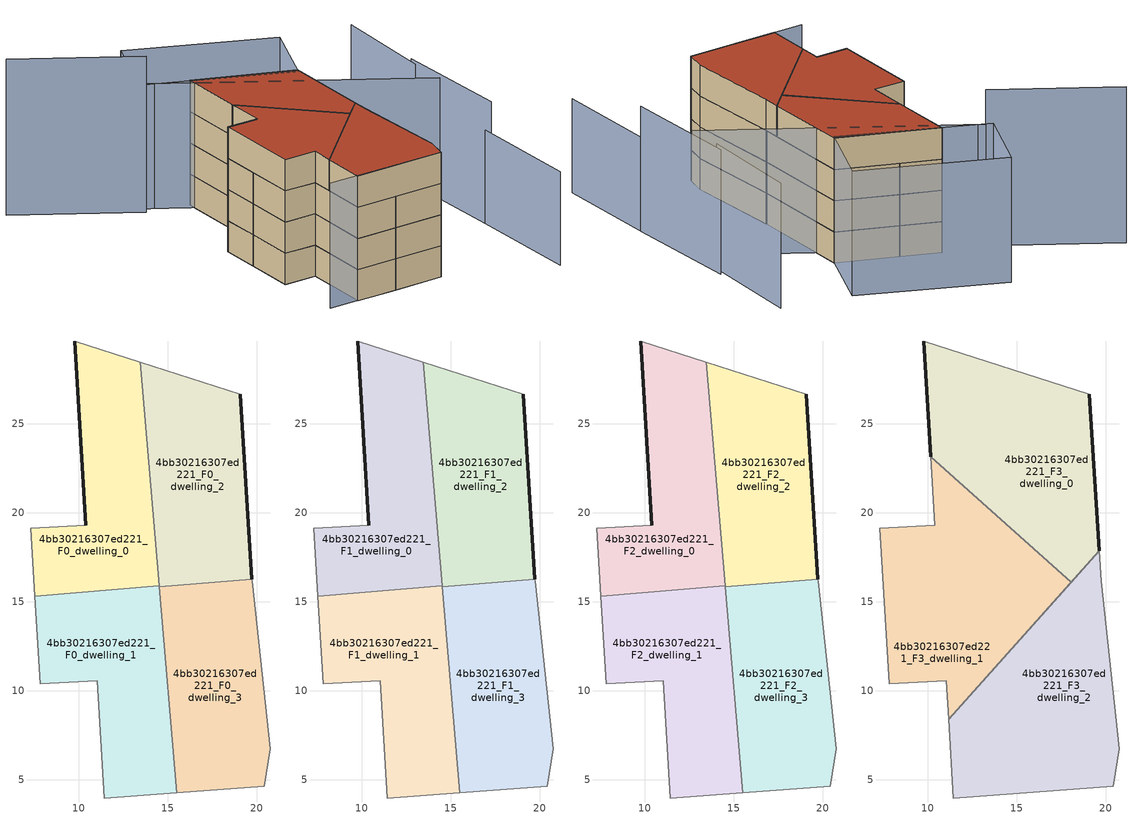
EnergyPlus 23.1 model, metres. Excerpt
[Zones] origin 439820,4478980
4bb30216307ed221_F0_dwelling_0
 floor ground (EU_floor_Construction): 14.51,15.89 13.45,28.47 9.78,29.65 10.4,19.3 7.29,19.14 7.53,15.3 z0
 wall outside (EU_wall_Construction): 10.4,19.3 9.78,29.65 z0:3
 wall adiabatic (EU_wall_Construction): 9.78,29.65 13.45,28.47 / 7.53,15.3 7.29,19.14 10.4,19.3 z0:3
 wall to 4bb30216307ed221_F0_dwelling_1 (EU_wall_Construction): 14.51,15.89 7.53,15.3 z0:3
 wall to 4bb30216307ed221_F0_dwelling_2 (EU_wall_Construction): 13.45,28.47 14.51,15.89 z0:3
4bb30216307ed221_F0_dwelling_1
 floor ground (EU_floor_Construction): 15.49,4.26 14.51,15.89 7.53,15.3 7.83,10.38 11.04,10.56 11.42,3.96 z0
 wall adiabatic (EU_wall_Construction): 14.52,15.83 15.49,4.26 11.42,3.96 11.04,10.56 7.83,10.38 7.53,15.3 z0:3
 wall to 4bb30216307ed221_F0_dwelling_2 (EU_wall_Construction): 14.51,15.89 14.52,15.83 z0:3
4bb30216307ed221_F0_dwelling_2
 floor ground (EU_floor_Construction): 19.73,16.26 19.08,26.66 13.45,28.47 14.52,15.83 z0
 wall outside (EU_wall_Construction): 19.08,26.66 19.73,16.26 z0:3
 wall adiabatic (EU_wall_Construction): 13.45,28.47 19.08,26.66 z0:3
 wall to 4bb30216307ed221_F0_dwelling_3 (EU_wall_Construction): 19.73,16.26 14.52,15.83 z0:3
4bb30216307ed221_F0_dwelling_3
 floor ground (EU_floor_Construction): 20.42,4.62 20.76,6.74 19.73,16.15 19.73,16.26 14.52,15.83 15.49,4.26 z0
 wall adiabatic (EU_wall_Construction): 19.73,16.26 19.73,16.15 20.76,6.74 20.42,4.62 15.49,4.26 14.52,15.83 z0:3
4bb30216307ed221_F1_dwelling_0
 floor to 4bb30216307ed221_F0_dwelling_0 (EU_floor_Construction): 14.51,15.89 13.45,28.47 9.78,29.65 10.4,19.3 7.29,19.14 7.53,15.3 z3
 wall outside (EU_wall_Construction): 10.4,19.3 9.78,29.65 z3:6
 wall adiabatic (EU_wall_Construction): 9.78,29.65 13.45,28.47 / 7.53,15.3 7.29,19.14 10.4,19.3 z3:6
 wall to 4bb30216307ed221_F1_dwelling_1 (EU_wall_Construction): 14.51,15.89 7.53,15.3 z3:6
 wall to 4bb30216307ed221_F1_dwelling_2 (EU_wall_Construction): 13.45,28.47 14.51,15.89 z3:6
4bb30216307ed221_F1_dwelling_1
 floor to 4bb30216307ed221_F0_dwelling_1 (EU_floor_Construction): 15.49,4.26 14.51,15.89 7.53,15.3 7.83,10.38 11.04,10.56 11.42,3.96 z3
 wall adiabatic (EU_wall_Construction): 14.52,15.83 15.49,4.26 11.42,3.96 11.04,10.56 7.83,10.38 7.53,15.3 z3:6
 wall to 4bb30216307ed221_F1_dwelling_2 (EU_wall_Construction): 14.51,15.89 14.52,15.83 z3:6
4bb30216307ed221_F1_dwelling_2
 floor to 4bb30216307ed221_F0_dwelling_2 (EU_floor_Construction): 19.73,16.26 19.08,26.66 13.45,28.47 14.52,15.83 z3
 wall outside (EU_wall_Construction): 19.08,26.66 19.73,16.26 z3:6
 wall adiabatic (EU_wall_Construction): 13.45,28.47 19.08,26.66 z3:6
 wall to 4bb30216307ed221_F1_dwelling_3 (EU_wall_Construction): 19.73,16.26 14.52,15.83 z3:6
4bb30216307ed221_F1_dwelling_3
 floor to 4bb30216307ed221_F0_dwelling_3 (EU_floor_Construction): 20.42,4.62 20.76,6.74 19.73,16.15 19.73,16.26 14.52,15.83 15.49,4.26 z3
 wall adiabatic (EU_wall_Construction): 19.73,16.26 19.73,16.15 20.76,6.74 20.42,4.62 15.49,4.26 14.52,15.83 z3:6
4bb30216307ed221_F2_dwelling_0
 floor to 4bb30216307ed221_F1_dwelling_0 (EU_floor_Construction): 14.51,15.89 13.45,28.47 9.78,29.65 10.4,19.3 7.29,19.14 7.53,15.3 z6
 wall outside (EU_wall_Construction): 10.4,19.3 9.78,29.65 z6:9
 wall adiabatic (EU_wall_Construction): 9.78,29.65 13.45,28.47 / 7.53,15.3 7.29,19.14 10.4,19.3 z6:9
 wall to 4bb30216307ed221_F2_dwelling_1 (EU_wall_Construction): 14.51,15.89 7.53,15.3 z6:9
 wall to 4bb30216307ed221_F2_dwelling_2 (EU_wall_Construction): 13.45,28.47 14.51,15.89 z6:9
4bb30216307ed221_F2_dwelling_1
 floor to 4bb30216307ed221_F1_dwelling_1 (EU_floor_Construction): 15.49,4.26 14.51,15.89 7.53,15.3 7.83,10.38 11.04,10.56 11.42,3.96 z6
 wall adiabatic (EU_wall_Construction): 14.52,15.83 15.49,4.26 11.42,3.96 11.04,10.56 7.83,10.38 7.53,15.3 z6:9
 wall to 4bb30216307ed221_F2_dwelling_2 (EU_wall_Construction): 14.51,15.89 14.52,15.83 z6:9
4bb30216307ed221_F2_dwelling_2
 floor to 4bb30216307ed221_F1_dwelling_2 (EU_floor_Construction): 19.73,16.26 19.08,26.66 13.45,28.47 14.52,15.83 z6
 wall outside (EU_wall_Construction): 19.08,26.66 19.73,16.26 z6:9
 wall adiabatic (EU_wall_Construction): 13.45,28.47 19.08,26.66 z6:9
 wall to 4bb30216307ed221_F2_dwelling_3 (EU_wall_Construction): 19.73,16.26 14.52,15.83 z6:9
 ceiling adiabatic (EU_roof_Construction): 18.02,16.12 14.52,15.83 14.21,19.53 z9
4bb30216307ed221_F2_dwelling_3
 floor to 4bb30216307ed221_F1_dwelling_3 (EU_floor_Construction): 20.42,4.62 20.76,6.74 19.73,16.15 19.73,16.26 14.52,15.83 15.49,4.26 z6
 wall adiabatic (EU_wall_Construction): 19.73,16.26 19.73,16.15 20.76,6.74 20.42,4.62 15.49,4.26 14.52,15.83 z6:9
 ceiling adiabatic (EU_roof_Construction): 18.05,16.09 14.8,12.46 14.52,15.83 18.02,16.12 z9
4bb30216307ed221_F3_dwelling_0
 floor to 4bb30216307ed221_F2_dwelling_2 (EU_floor_Construction): 18.08,16.13 19.63,17.86 19.08,26.66 13.45,28.47 14.21,19.53 18.02,16.12 z9
 floor to 4bb30216307ed221_F2_dwelling_0 (EU_floor_Construction): 14.21,19.53 13.45,28.47 9.78,29.65 10.17,23.13 z9
 wall outside (EU_wall_Construction): 19.08,26.66 19.63,17.86 / 10.17,23.13 9.78,29.65 z9:12
 wall adiabatic (EU_wall_Construction): 19.63,17.86 18.05,16.09 / 9.78,29.65 19.08,26.66 z9:12
 wall to 4bb30216307ed221_F3_dwelling_1 (EU_wall_Construction): 18.05,16.09 10.17,23.13 z9:12
 roof outside (EU_roof_Construction): 19.08,26.66 19.63,17.86 18.05,16.09 10.17,23.13 9.78,29.65 z12
4bb30216307ed221_F3_dwelling_1
 floor to 4bb30216307ed221_F2_dwelling_0 (EU_floor_Construction): 14.51,15.89 14.21,19.53 10.17,23.13 10.4,19.3 7.29,19.14 7.53,15.3 z9
 floor to 4bb30216307ed221_F2_dwelling_1 (EU_floor_Construction): 11.17,8.38 14.8,12.46 14.51,15.89 7.53,15.3 7.83,10.38 11.04,10.56 z9
 floor adiabatic (EU_floor_Construction): 14.8,12.46 18.05,16.09 14.21,19.53 z9
 wall adiabatic (EU_wall_Construction): 18.05,16.09 11.16,8.38 11.04,10.56 7.83,10.38 7.29,19.14 10.4,19.3 10.17,23.13 z9:12
 roof outside (EU_roof_Construction): 18.05,16.09 11.16,8.38 11.04,10.56 7.83,10.38 7.29,19.14 10.4,19.3 10.17,23.13 z12
4bb30216307ed221_F3_dwelling_2
 floor to 4bb30216307ed221_F2_dwelling_1 (EU_floor_Construction): 15.49,4.26 14.8,12.46 11.17,8.38 11.42,3.96 z9
 floor to 4bb30216307ed221_F2_dwelling_3 (EU_floor_Construction): 20.42,4.62 20.76,6.74 19.73,16.15 19.73,16.26 18.08,16.13 14.8,12.46 15.49,4.26 z9
 floor to 4bb30216307ed221_F2_dwelling_2 (EU_floor_Construction): 19.73,16.26 19.63,17.86 18.08,16.13 z9
 wall adiabatic (EU_wall_Construction): 19.73,16.15 20.76,6.74 20.42,4.62 11.42,3.96 11.16,8.38 19.63,17.86 19.73,16.15 z9:12
 roof outside (EU_roof_Construction): 19.63,17.86 19.73,16.15 20.76,6.74 20.42,4.62 11.42,3.96 11.16,8.38 z12
shading: 8.53,3.9 20.42,4.62 / 6.08,30.96 28.87,18.64 / 29.91,11.72 28.92,23.52 / 28.55,22.25 28.23,32.57 / 5.41,31.08 7.95,38.31 / 7.95,38.31 21.5,33.57 / 21.5,33.57 18.97,26.33 / 18.97,26.33 5.41,31.08 z0:12; 30.69,1.36 29.83,12.67 z0:9; -5.19,36.18 5.71,30.34 z0:15
[Building]
EU S2 Campaign: North Axis=0; Terrain=City; Solar Distribution=FullExterior
[Site:Location]
Madrid: Latitude=40.5; Longitude=-3.5; Time Zone=1; Elevation=609
[SizingPeriod:WeatherFileDays]
AnnualSizingPeriod: Begin Month=1; Begin Day of Month=1; End Month=12; End Day of Month=31; Day of Week for Start Day=Monday; Use Weather File Daylight Saving Period=No; Use Weather File Rain and Snow Indicators=No
[MATERIAL]
EU_InternalMass_Material: Roughness=MediumRough; Thickness=0.1; Conductivity=1; Density=1800; Specific Heat=900; Thermal Absorptance=0.9; Solar Absorptance=0.7; Visible Absorptance=0.7
[MATERIAL:NOMASS] Roughness=MediumRough; Thermal Absorptance=0.9; Solar Absorptance=0.7; Visible Absorptance=0.7
Name | Thermal Resistance
EU_wall_NoMass | 0.459673
EU_roof_NoMass | 0.495815
EU_floor_NoMass | 0.788942
[CONSTRUCTION]
EU_wall_Construction: EU_wall_NoMass
EU_roof_Construction: EU_roof_NoMass
EU_floor_Construction: EU_floor_NoMass
EU_InternalMass_Construction: EU_InternalMass_Material
[ZONE] Type=1; Multiplier=1; Ceiling Height=autocalculate; Floor Area=autocalculate; Part of Total Floor Area=Yes
Name | Volume
4bb30216307ed221_F0_dwelling_0; 4bb30216307ed221_F1_dwelling_0; 4bb30216307ed221_F2_dwelling_0 | 185.449
4bb30216307ed221_F3_dwelling_0 | 247.285
4bb30216307ed221_F0_dwelling_1; 4bb30216307ed221_F1_dwelling_1; 4bb30216307ed221_F2_dwelling_1 | 185.461
4bb30216307ed221_F3_dwelling_1 | 247.255
4bb30216307ed221_F0_dwelling_2; 4bb30216307ed221_F1_dwelling_2; 4bb30216307ed221_F2_dwelling_2 | 185.452
4bb30216307ed221_F3_dwelling_2 | 247.303
4bb30216307ed221_F0_dwelling_3; 4bb30216307ed221_F1_dwelling_3; 4bb30216307ed221_F2_dwelling_3 | 185.444
[INTERNALMASS] Construction=EU_InternalMass_Construction
Name | Zone or ZoneList | Surface Area
4bb30216307ed221_F0_dwelling_0_EU_InternalMass | 4bb30216307ed221_F0_dwelling_0 | 61.8163
4bb30216307ed221_F0_dwelling_1_EU_InternalMass | 4bb30216307ed221_F0_dwelling_1 | 61.82
4bb30216307ed221_F0_dwelling_2_EU_InternalMass | 4bb30216307ed221_F0_dwelling_2 | 61.8173
4bb30216307ed221_F0_dwelling_3_EU_InternalMass | 4bb30216307ed221_F0_dwelling_3 | 61.8147
4bb30216307ed221_F1_dwelling_0_EU_InternalMass | 4bb30216307ed221_F1_dwelling_0 | 61.8163
4bb30216307ed221_F1_dwelling_1_EU_InternalMass | 4bb30216307ed221_F1_dwelling_1 | 61.82
4bb30216307ed221_F1_dwelling_2_EU_InternalMass | 4bb30216307ed221_F1_dwelling_2 | 61.8173
4bb30216307ed221_F1_dwelling_3_EU_InternalMass | 4bb30216307ed221_F1_dwelling_3 | 61.8147
4bb30216307ed221_F2_dwelling_0_EU_InternalMass | 4bb30216307ed221_F2_dwelling_0 | 61.8163
4bb30216307ed221_F2_dwelling_1_EU_InternalMass | 4bb30216307ed221_F2_dwelling_1 | 61.82
4bb30216307ed221_F2_dwelling_2_EU_InternalMass | 4bb30216307ed221_F2_dwelling_2 | 61.8173
4bb30216307ed221_F2_dwelling_3_EU_InternalMass | 4bb30216307ed221_F2_dwelling_3 | 61.8147
4bb30216307ed221_F3_dwelling_0_EU_InternalMass | 4bb30216307ed221_F3_dwelling_0 | 82.4286
4bb30216307ed221_F3_dwelling_1_EU_InternalMass | 4bb30216307ed221_F3_dwelling_1 | 82.419
4bb30216307ed221_F3_dwelling_2_EU_InternalMass | 4bb30216307ed221_F3_dwelling_2 | 82.4345
[OTHEREQUIPMENT] Fuel Type=Electricity; Design Level Calculation Method=Watts/Area; Power per Zone Floor Area=1; Fraction Latent=0; Fraction Radiant=0; Fraction Lost=0; Carbon Dioxide Generation Rate=0; EndUse Subcategory=EU_Step8_InternalGains
Name | Zone or ZoneList or Space or SpaceList | Schedule
EU_Step8_InternalGain_4bb30216307ed221_F0_dwelling_0_f000 | 4bb30216307ed221_F0_dwelling_0 | EU_Step8_GainSchedule_4bb30216307ed221_F0_dwelling_0_f000
EU_Step8_InternalGain_4bb30216307ed221_F0_dwelling_1_f000 | 4bb30216307ed221_F0_dwelling_1 | EU_Step8_GainSchedule_4bb30216307ed221_F0_dwelling_1_f000
EU_Step8_InternalGain_4bb30216307ed221_F0_dwelling_2_f000 | 4bb30216307ed221_F0_dwelling_2 | EU_Step8_GainSchedule_4bb30216307ed221_F0_dwelling_2_f000
EU_Step8_InternalGain_4bb30216307ed221_F0_dwelling_3_f000 | 4bb30216307ed221_F0_dwelling_3 | EU_Step8_GainSchedule_4bb30216307ed221_F0_dwelling_3_f000
EU_Step8_InternalGain_4bb30216307ed221_F1_dwelling_0_f000 | 4bb30216307ed221_F1_dwelling_0 | EU_Step8_GainSchedule_4bb30216307ed221_F1_dwelling_0_f000
EU_Step8_InternalGain_4bb30216307ed221_F1_dwelling_1_f000 | 4bb30216307ed221_F1_dwelling_1 | EU_Step8_GainSchedule_4bb30216307ed221_F1_dwelling_1_f000
EU_Step8_InternalGain_4bb30216307ed221_F1_dwelling_2_f000 | 4bb30216307ed221_F1_dwelling_2 | EU_Step8_GainSchedule_4bb30216307ed221_F1_dwelling_2_f000
EU_Step8_InternalGain_4bb30216307ed221_F1_dwelling_3_f000 | 4bb30216307ed221_F1_dwelling_3 | EU_Step8_GainSchedule_4bb30216307ed221_F1_dwelling_3_f000
EU_Step8_InternalGain_4bb30216307ed221_F2_dwelling_0_f000 | 4bb30216307ed221_F2_dwelling_0 | EU_Step8_GainSchedule_4bb30216307ed221_F2_dwelling_0_f000
EU_Step8_InternalGain_4bb30216307ed221_F2_dwelling_1_f000 | 4bb30216307ed221_F2_dwelling_1 | EU_Step8_GainSchedule_4bb30216307ed221_F2_dwelling_1_f000
EU_Step8_InternalGain_4bb30216307ed221_F2_dwelling_2_f000 | 4bb30216307ed221_F2_dwelling_2 | EU_Step8_GainSchedule_4bb30216307ed221_F2_dwelling_2_f000
EU_Step8_InternalGain_4bb30216307ed221_F2_dwelling_3_f000 | 4bb30216307ed221_F2_dwelling_3 | EU_Step8_GainSchedule_4bb30216307ed221_F2_dwelling_3_f000
EU_Step8_InternalGain_4bb30216307ed221_F3_dwelling_0_f000 | 4bb30216307ed221_F3_dwelling_0 | EU_Step8_GainSchedule_4bb30216307ed221_F3_dwelling_0_f000
EU_Step8_InternalGain_4bb30216307ed221_F3_dwelling_1_f000 | 4bb30216307ed221_F3_dwelling_1 | EU_Step8_GainSchedule_4bb30216307ed221_F3_dwelling_1_f000
EU_Step8_InternalGain_4bb30216307ed221_F3_dwelling_2_f000 | 4bb30216307ed221_F3_dwelling_2 | EU_Step8_GainSchedule_4bb30216307ed221_F3_dwelling_2_f000
[ZONEVENTILATION:DESIGNFLOWRATE] Schedule=EU_AlwaysOn; Design Flow Rate Calculation Method=AirChanges/Hour; Air Changes per Hour=0.719161; Ventilation Type=Natural; Fan Pressure Rise=0; Fan Total Efficiency=1; Constant Term Coefficient=1; Temperature Term Coefficient=0; Velocity Term Coefficient=0; Velocity Squared Term Coefficient=0; Minimum Indoor Temperature=-100; Maximum Indoor Temperature=100; Delta Temperature=-100; Minimum Outdoor Temperature=-100; Maximum Outdoor Temperature=100; Maximum Wind Speed=40
Name | Zone or ZoneList or Space or SpaceList
EU_ConstantAir_4bb30216307ed221_F0_dwelling_0 | 4bb30216307ed221_F0_dwelling_0
EU_ConstantAir_4bb30216307ed221_F0_dwelling_1 | 4bb30216307ed221_F0_dwelling_1
EU_ConstantAir_4bb30216307ed221_F0_dwelling_2 | 4bb30216307ed221_F0_dwelling_2
EU_ConstantAir_4bb30216307ed221_F0_dwelling_3 | 4bb30216307ed221_F0_dwelling_3
EU_ConstantAir_4bb30216307ed221_F1_dwelling_0 | 4bb30216307ed221_F1_dwelling_0
EU_ConstantAir_4bb30216307ed221_F1_dwelling_1 | 4bb30216307ed221_F1_dwelling_1
EU_ConstantAir_4bb30216307ed221_F1_dwelling_2 | 4bb30216307ed221_F1_dwelling_2
EU_ConstantAir_4bb30216307ed221_F1_dwelling_3 | 4bb30216307ed221_F1_dwelling_3
EU_ConstantAir_4bb30216307ed221_F2_dwelling_0 | 4bb30216307ed221_F2_dwelling_0
EU_ConstantAir_4bb30216307ed221_F2_dwelling_1 | 4bb30216307ed221_F2_dwelling_1
EU_ConstantAir_4bb30216307ed221_F2_dwelling_2 | 4bb30216307ed221_F2_dwelling_2
EU_ConstantAir_4bb30216307ed221_F2_dwelling_3 | 4bb30216307ed221_F2_dwelling_3
EU_ConstantAir_4bb30216307ed221_F3_dwelling_0 | 4bb30216307ed221_F3_dwelling_0
EU_ConstantAir_4bb30216307ed221_F3_dwelling_1 | 4bb30216307ed221_F3_dwelling_1
EU_ConstantAir_4bb30216307ed221_F3_dwelling_2 | 4bb30216307ed221_F3_dwelling_2
[HVACTEMPLATE:THERMOSTAT] Constant Heating Setpoint=20; Constant Cooling Setpoint=50
EU_HeatOnly_4bb30216307ed221_F0_dwelling_0; EU_HeatOnly_4bb30216307ed221_F0_dwelling_1; EU_HeatOnly_4bb30216307ed221_F0_dwelling_2; EU_HeatOnly_4bb30216307ed221_F0_dwelling_3; EU_HeatOnly_4bb30216307ed221_F1_dwelling_0; EU_HeatOnly_4bb30216307ed221_F1_dwelling_1; EU_HeatOnly_4bb30216307ed221_F1_dwelling_2; EU_HeatOnly_4bb30216307ed221_F1_dwelling_3; EU_HeatOnly_4bb30216307ed221_F2_dwelling_0; EU_HeatOnly_4bb30216307ed221_F2_dwelling_1; EU_HeatOnly_4bb30216307ed221_F2_dwelling_2; EU_HeatOnly_4bb30216307ed221_F2_dwelling_3; EU_HeatOnly_4bb30216307ed221_F3_dwelling_0; EU_HeatOnly_4bb30216307ed221_F3_dwelling_1; EU_HeatOnly_4bb30216307ed221_F3_dwelling_2
[HVACTEMPLATE:ZONE:IDEALLOADSAIRSYSTEM] System Availability Schedule=EU_AlwaysOn; Maximum Heating Supply Air Temperature=50; Minimum Cooling Supply Air Temperature=13; Maximum Heating Supply Air Humidity Ratio=0.0156; Minimum Cooling Supply Air Humidity Ratio=0.0077; Heating Limit=NoLimit; Cooling Limit=NoLimit; Heating Availability Schedule=EU_AlwaysOn; Cooling Availability Schedule=EU_CoolingOff; Dehumidification Control Type=ConstantSensibleHeatRatio; Cooling Sensible Heat Ratio=0.7; Dehumidification Setpoint=60; Humidification Control Type=None; Humidification Setpoint=30; Outdoor Air Method=None; Outdoor Air Flow Rate per Person=0.00944; Outdoor Air Flow Rate per Zone Floor Area=0; Outdoor Air Flow Rate per Zone=0; Demand Controlled Ventilation Type=None; Outdoor Air Economizer Type=NoEconomizer; Heat Recovery Type=None; Sensible Heat Recovery Effectiveness=0.7; Latent Heat Recovery Effectiveness=0.65
Name | Template Thermostat
4bb30216307ed221_F0_dwelling_0 | EU_HeatOnly_4bb30216307ed221_F0_dwelling_0
4bb30216307ed221_F0_dwelling_1 | EU_HeatOnly_4bb30216307ed221_F0_dwelling_1
4bb30216307ed221_F0_dwelling_2 | EU_HeatOnly_4bb30216307ed221_F0_dwelling_2
4bb30216307ed221_F0_dwelling_3 | EU_HeatOnly_4bb30216307ed221_F0_dwelling_3
4bb30216307ed221_F1_dwelling_0 | EU_HeatOnly_4bb30216307ed221_F1_dwelling_0
4bb30216307ed221_F1_dwelling_1 | EU_HeatOnly_4bb30216307ed221_F1_dwelling_1
4bb30216307ed221_F1_dwelling_2 | EU_HeatOnly_4bb30216307ed221_F1_dwelling_2
4bb30216307ed221_F1_dwelling_3 | EU_HeatOnly_4bb30216307ed221_F1_dwelling_3
4bb30216307ed221_F2_dwelling_0 | EU_HeatOnly_4bb30216307ed221_F2_dwelling_0
4bb30216307ed221_F2_dwelling_1 | EU_HeatOnly_4bb30216307ed221_F2_dwelling_1
4bb30216307ed221_F2_dwelling_2 | EU_HeatOnly_4bb30216307ed221_F2_dwelling_2
4bb30216307ed221_F2_dwelling_3 | EU_HeatOnly_4bb30216307ed221_F2_dwelling_3
4bb30216307ed221_F3_dwelling_0 | EU_HeatOnly_4bb30216307ed221_F3_dwelling_0
4bb30216307ed221_F3_dwelling_1 | EU_HeatOnly_4bb30216307ed221_F3_dwelling_1
4bb30216307ed221_F3_dwelling_2 | EU_HeatOnly_4bb30216307ed221_F3_dwelling_2
[SIZING:ZONE] Zone Cooling Design Supply Air Temperature Input Method=SupplyAirTemperature; Zone Cooling Design Supply Air Temperature=13; Zone Heating Design Supply Air Temperature Input Method=SupplyAirTemperature; Zone Heating Design Supply Air Temperature=50; Zone Cooling Design Supply Air Humidity Ratio=0.008; Zone Heating Design Supply Air Humidity Ratio=0.008; Cooling Design Air Flow Method=DesignDay; Cooling Design Air Flow Rate=0; Cooling Minimum Air Flow per Zone Floor Area=0.000762; Cooling Minimum Air Flow=0; Cooling Minimum Air Flow Fraction=0.2; Heating Design Air Flow Method=DesignDay; Heating Design Air Flow Rate=0; Heating Maximum Air Flow per Zone Floor Area=0.002032; Heating Maximum Air Flow=0.141576; Heating Maximum Air Flow Fraction=0.3; Account for Dedicated Outdoor Air System=No; Dedicated Outdoor Air System Control Strategy=NeutralSupplyAir; Dedicated Outdoor Air Low Setpoint Temperature for Design=autosize; Dedicated Outdoor Air High Setpoint Temperature for Design=autosize; Zone Load Sizing Method=Sensible Load Only No Latent Load; Zone Latent Cooling Design Supply Air Humidity Ratio Input Method=HumidityRatioDifference; Zone Cooling Design Supply Air Humidity Ratio Difference=0.005; Zone Latent Heating Design Supply Air Humidity Ratio Input Method=HumidityRatioDifference; Zone Humidification Design Supply Air Humidity Ratio Difference=0.005
4bb30216307ed221_F0_dwelling_0; 4bb30216307ed221_F0_dwelling_1; 4bb30216307ed221_F0_dwelling_2; 4bb30216307ed221_F0_dwelling_3; 4bb30216307ed221_F1_dwelling_0; 4bb30216307ed221_F1_dwelling_1; 4bb30216307ed221_F1_dwelling_2; 4bb30216307ed221_F1_dwelling_3; 4bb30216307ed221_F2_dwelling_0; 4bb30216307ed221_F2_dwelling_1; 4bb30216307ed221_F2_dwelling_2; 4bb30216307ed221_F2_dwelling_3; 4bb30216307ed221_F3_dwelling_0; 4bb30216307ed221_F3_dwelling_1; 4bb30216307ed221_F3_dwelling_2
[SCHEDULE:CONSTANT]
Name | Hourly Value
EU_AlwaysOn | 1
EU_CoolingOff | 0
[SCHEDULE:FILE] Column Number=1; Rows to Skip at Top=0; Number of Hours of Data=8760; Column Separator=Comma; Interpolate to Timestep=No; Minutes per Item=60; Adjust Schedule for Daylight Savings=Yes
Name | File
EU_Step8_GainSchedule_4bb30216307ed221_F0_dwelling_0_f000 | ../../schedules/4bb30216307ed221/4bb30216307ed221_F0_dwelling_0_f000_gain.csv
EU_Step8_GainSchedule_4bb30216307ed221_F0_dwelling_1_f000 | ../../schedules/4bb30216307ed221/4bb30216307ed221_F0_dwelling_1_f000_gain.csv
EU_Step8_GainSchedule_4bb30216307ed221_F0_dwelling_2_f000 | ../../schedules/4bb30216307ed221/4bb30216307ed221_F0_dwelling_2_f000_gain.csv
EU_Step8_GainSchedule_4bb30216307ed221_F0_dwelling_3_f000 | ../../schedules/4bb30216307ed221/4bb30216307ed221_F0_dwelling_3_f000_gain.csv
EU_Step8_GainSchedule_4bb30216307ed221_F1_dwelling_0_f000 | ../../schedules/4bb30216307ed221/4bb30216307ed221_F1_dwelling_0_f000_gain.csv
EU_Step8_GainSchedule_4bb30216307ed221_F1_dwelling_1_f000 | ../../schedules/4bb30216307ed221/4bb30216307ed221_F1_dwelling_1_f000_gain.csv
EU_Step8_GainSchedule_4bb30216307ed221_F1_dwelling_2_f000 | ../../schedules/4bb30216307ed221/4bb30216307ed221_F1_dwelling_2_f000_gain.csv
EU_Step8_GainSchedule_4bb30216307ed221_F1_dwelling_3_f000 | ../../schedules/4bb30216307ed221/4bb30216307ed221_F1_dwelling_3_f000_gain.csv
EU_Step8_GainSchedule_4bb30216307ed221_F2_dwelling_0_f000 | ../../schedules/4bb30216307ed221/4bb30216307ed221_F2_dwelling_0_f000_gain.csv
EU_Step8_GainSchedule_4bb30216307ed221_F2_dwelling_1_f000 | ../../schedules/4bb30216307ed221/4bb30216307ed221_F2_dwelling_1_f000_gain.csv
EU_Step8_GainSchedule_4bb30216307ed221_F2_dwelling_2_f000 | ../../schedules/4bb30216307ed221/4bb30216307ed221_F2_dwelling_2_f000_gain.csv
EU_Step8_GainSchedule_4bb30216307ed221_F2_dwelling_3_f000 | ../../schedules/4bb30216307ed221/4bb30216307ed221_F2_dwelling_3_f000_gain.csv
EU_Step8_GainSchedule_4bb30216307ed221_F3_dwelling_0_f000 | ../../schedules/4bb30216307ed221/4bb30216307ed221_F3_dwelling_0_f000_gain.csv
EU_Step8_GainSchedule_4bb30216307ed221_F3_dwelling_1_f000 | ../../schedules/4bb30216307ed221/4bb30216307ed221_F3_dwelling_1_f000_gain.csv
EU_Step8_GainSchedule_4bb30216307ed221_F3_dwelling_2_f000 | ../../schedules/4bb30216307ed221/4bb30216307ed221_F3_dwelling_2_f000_gain.csv
